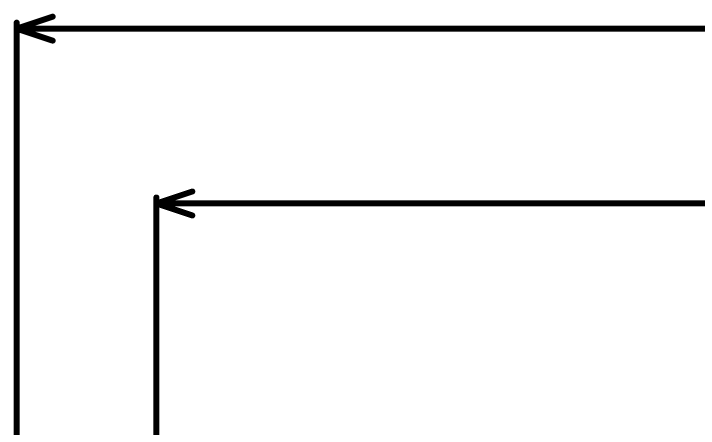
# Model space of a CAD drawing. Header units: inches. Extents: x -6 to 385, y -2 to 102.
# Drawn here: x -6.04 to 22.96, y 47.82 to 65.41 of the extents above; entities that cross this region are included whole.
import ezdxf

# ---------------------------------------------------------------- set-up
doc = ezdxf.new("R2010")
doc.units = ezdxf.units.IN
doc.layers.add('Dimensions', color=6, linetype='Continuous')

msp = doc.modelspace()

# ---------------------------------------------------------------- linework, layer by layer
at = {"layer": 'Dimensions'}
for points in [[(-5.917, 64.77, 0.254, 0.254, 0), (-4.393, 65.278, 0.254, 0.254, 0)], [(-5.917, 22.8, 0.254, 0.254, 0), (-5.917, 65.024, 0.254, 0.254, 0)], [(-5.917, 64.77, 0.254, 0.254, 0), (-4.393, 64.262, 0.254, 0.254, 0)], [(-5.917, 64.77, 0.254, 0.254, 0), (34.162, 64.77, 0.254, 0.254, 0)], [(0, 57.353, 0.254, 0.254, 0), (1.524, 57.861, 0.254, 0.254, 0)], [(0, 45.318, 0.254, 0.254, 0), (0, 57.607, 0.254, 0.254, 0)], [(0, 57.353, 0.254, 0.254, 0), (1.524, 56.845, 0.254, 0.254, 0)], [(0, 57.353, 0.254, 0.254, 0), (34.034, 57.353, 0.254, 0.254, 0)]]:
    msp.add_lwpolyline(points, format="xyseb", dxfattribs=at)
for points in [[(-4.457, 65.278, 0.127, 0.127, 1), (-4.33, 65.278, 0.127, 0.127, 1)], [(-5.981, 65.024, 0.127, 0.127, 1), (-5.854, 65.024, 0.127, 0.127, 1)], [(-5.981, 64.77, 0.127, 0.127, 1), (-5.854, 64.77, 0.127, 0.127, 1)], [(-5.981, 64.77, 0.127, 0.127, 1), (-5.854, 64.77, 0.127, 0.127, 1)], [(-5.981, 64.77, 0.127, 0.127, 1), (-5.854, 64.77, 0.127, 0.127, 1)], [(-4.457, 64.262, 0.127, 0.127, 1), (-4.33, 64.262, 0.127, 0.127, 1)], [(-0.063, 57.607, 0.127, 0.127, 1), (0.064, 57.607, 0.127, 0.127, 1)], [(1.461, 57.861, 0.127, 0.127, 1), (1.588, 57.861, 0.127, 0.127, 1)], [(-0.063, 57.353, 0.127, 0.127, 1), (0.064, 57.353, 0.127, 0.127, 1)], [(-0.063, 57.353, 0.127, 0.127, 1), (0.064, 57.353, 0.127, 0.127, 1)], [(-0.063, 57.353, 0.127, 0.127, 1), (0.064, 57.353, 0.127, 0.127, 1)], [(1.461, 56.845, 0.127, 0.127, 1), (1.588, 56.845, 0.127, 0.127, 1)]]:
    msp.add_lwpolyline(points, format="xyseb", close=True, dxfattribs=at)

doc.saveas('drawing.dxf')
